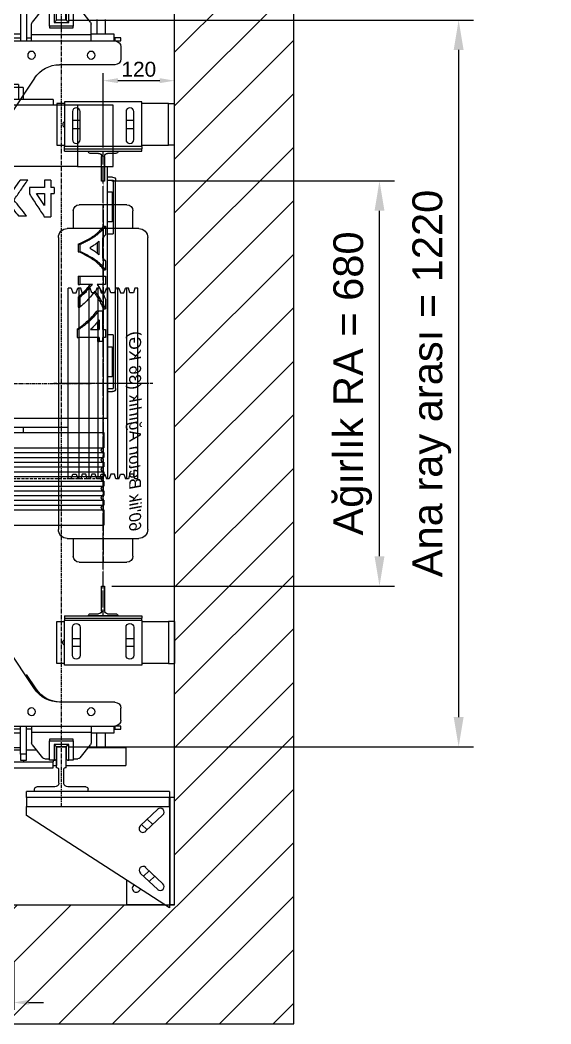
# Model space of a CAD drawing. Header units: millimetres. Extents: x -31 to 3200, y -77 to 2750.
# Drawn here: x 2309 to 3200, y 0 to 1685 of the extents above; entities that cross this region are included whole.
import ezdxf

# ---------------------------------------------------------------- set-up
doc = ezdxf.new("R2010")
doc.units = ezdxf.units.MM
for name, pattern in [('CENTER', [10.16, 6.35, -1.27, 1.27, -1.27]), ('CENTERX2', [4, 2.5, -0.5, 0.5, -0.5]), ('DASHDOT', [1, 0.5, -0.25, 0, -0.25]), ('DASHED', [7, 5, -2, 0])]:
    doc.linetypes.add(name, pattern=pattern)
doc.layers.add('Eksen Çizgileri ve Görünmezler', color=251, linetype='DASHED', lineweight=5)
doc.layers.add('Kasnak Palanga', color=2, linetype='Continuous', lineweight=13)
doc.layers.add('TARAMA', color=251, linetype='CENTERX2')
doc.layers.add('TUĞLA DUVAR', color=251, linetype='Continuous')
doc.styles.get("Standard").update_dxf_attribs({"font": 'arial.ttf'})
doc.dimstyles.new('DimStyleALP', dxfattribs={"dimscale": 20, "dimtxt": 2.5, "dimasz": 2.5, "dimexe": 1.25, "dimexo": 0.625, "dimtad": 1, "dimdsep": 46, "dimtxsty": 'Standard', "dimcen": 2.5, "dimclrd": 60, "dimclre": 60, "dimadec": 0, "dimazin": 0, "dimtfac": 1, "dimtofl": 0, "dimtmove": 0, "dimatfit": 3, "dimfxl": 1, "dimarcsym": 0})
doc.dimstyles.new('DimStyleALPx0.5', dxfattribs={"dimscale": 10, "dimtxt": 2.5, "dimasz": 2.5, "dimexe": 1.25, "dimexo": 0.625, "dimtad": 1, "dimdsep": 46, "dimtxsty": 'Standard', "dimcen": 2.5, "dimclrd": 60, "dimclre": 60, "dimadec": 0, "dimazin": 0, "dimtfac": 1, "dimtofl": 0, "dimtmove": 0, "dimatfit": 3, "dimfxl": 1, "dimarcsym": 0})
doc.dimstyles.new('M', dxfattribs={"dimscale": 20, "dimtxt": 2.5, "dimasz": 2.5, "dimexe": 1.25, "dimexo": 0.625, "dimtad": 1, "dimdsep": 46, "dimtxsty": 'Standard', "dimcen": 2.5, "dimclrd": 60, "dimclre": 60, "dimadec": 0, "dimazin": 0, "dimtfac": 1, "dimtofl": 0, "dimtmove": 0, "dimatfit": 3, "dimfxl": 1, "dimarcsym": 0})
doc.dimstyles.new('S', dxfattribs={"dimscale": 10, "dimtxt": 2.5, "dimasz": 2.5, "dimexe": 1.25, "dimexo": 0.625, "dimtad": 1, "dimdsep": 46, "dimtxsty": 'Standard', "dimcen": 2.5, "dimclrd": 60, "dimclre": 60, "dimadec": 0, "dimazin": 0, "dimtfac": 1, "dimtofl": 0, "dimtmove": 0, "dimatfit": 3, "dimfxl": 1, "dimarcsym": 0})

# ---------------------------------------------------------------- blocks, each defined once
blk = doc.blocks.new('*U41')
at = {"layer": 'TARAMA'}
h = blk.add_hatch(dxfattribs=at)
h.set_pattern_fill('ANSI31', color=256, scale=20)
h.set_pattern_definition([(45, (-1250, -1200), (-44.9013, 44.9013), [])])
h.paths.add_polyline_path([(-1100, -1075), (1100, -1075), (1100, 1075), (-1100, 1075)])
h.paths.add_polyline_path([(-900, -875), (900, -875), (900, 875), (-900, 875)], flags=16)
at = {"layer": 'TUĞLA DUVAR'}
for points in [[(-1100, -1075), (1100, -1075), (1100, 1075), (-1100, 1075)], [(-900, -875), (900, -875), (900, 875), (-900, 875)]]:
    blk.add_lwpolyline(points, close=True, dxfattribs=at)
blk = doc.blocks.new('*D30')
at = {"color": 60, "linetype": 'ByBlock', "lineweight": -2, "transparency": 16777216}
for p, q in [((450, -316.3), (450, -396.5)), ((570, -316.3), (570, -396.5)), ((450, -384), (475, -384)), ((545, -384), (475, -384)), ((570, -384), (545, -384))]:
    blk.add_line(p, q, dxfattribs=at)
at = {"color": 60, "lineweight": -2, "transparency": 16777216}
for p, q in [((425, -384), (400, -384)), ((595, -384), (620, -384))]:
    blk.add_line(p, q, dxfattribs=at)
at = {"color": 60, "transparency": 16777216}
for points in [[(425, -379.8), (425, -388.2), (450, -384)], [(595, -379.8), (595, -388.2), (570, -384)]]:
    blk.add_solid(points, dxfattribs=at)
at = {"layer": 'Defpoints', "color": 0, "transparency": 16777216}
for p in [(450, -310), (570, -310), (450, -384)]:
    blk.add_point(p, dxfattribs=at)
at = {"color": 0, "transparency": 16777216, "insert": (510, -364.7), "char_height": 25, "attachment_point": 5}
blk.add_mtext('120', dxfattribs=at)
blk = doc.blocks.new('*U24')
at = {"layer": 'Eksen Çizgileri ve Görünmezler'}
for p, q in [((0, 83.5), (0, -83.5)), ((160, 0), (-160, 0))]:
    blk.add_line(p, q, dxfattribs=at)
at = {"layer": 'Kasnak Palanga'}
for p, q in [((-160, 58.5), (160, 58.5)), ((-160, 58.5), (-160, 53.5)), ((-160, 53.5), (-152, 51)), ((-152, 51), (-152, 45)), ((160, 53.5), (152, 51)), ((152, 51), (152, 45)), ((160, 58.5), (160, 53.5)), ((-152, 45), (-160, 42.5)), ((-160, 42.5), (-160, 37.5)), ((-160, 40), (160, 40)), ((-152, 35), (-160, 37.5)), ((-152, 29), (-152, 35)), ((152, 45), (160, 42.5)), ((152, 35), (160, 37.5)), ((152, 29), (152, 35)), ((160, 42.5), (160, 37.5)), ((-160, 26.5), (-152, 29)), ((-160, 26.5), (-160, 21.5)), ((160, 24), (-160, 24)), ((-160, 21.5), (-152, 19)), ((-152, 19), (-152, 13)), ((160, 26.5), (152, 29)), ((160, 21.5), (152, 19)), ((152, 19), (152, 13)), ((160, 26.5), (160, 21.5)), ((-152, 13), (-160, 10.5)), ((-160, 10.5), (-160, 5.5)), ((-160, 8), (160, 8)), ((-152, 3), (-160, 5.5)), ((-152, -3), (-152, 3)), ((152, 13), (160, 10.5)), ((152, 3), (160, 5.5)), ((152, -3), (152, 3)), ((160, 10.5), (160, 5.5)), ((-160, -5.5), (-152, -3)), ((-160, -5.5), (-160, -10.5)), ((-160, -8), (160, -8)), ((-160, -10.5), (-152, -13)), ((-152, -13), (-152, -19)), ((160, -5.5), (152, -3)), ((160, -10.5), (152, -13)), ((152, -13), (152, -19)), ((160, -5.5), (160, -10.5)), ((-152, -19), (-160, -21.5)), ((-160, -21.5), (-160, -26.5)), ((-160, -21.5), (-160, -26.5)), ((160, -24), (-160, -24)), ((-160, -26.5), (-152, -29)), ((-152, -29), (-152, -35)), ((152, -19), (160, -21.5)), ((160, -26.5), (152, -29)), ((152, -29), (152, -35)), ((160, -21.5), (160, -26.5)), ((-152, -35), (-160, -37.5)), ((-160, -37.5), (-160, -42.5)), ((-160, -40), (160, -40)), ((-152, -45), (-160, -42.5)), ((-152, -51), (-152, -45)), ((152, -35), (160, -37.5)), ((152, -45), (160, -42.5)), ((152, -51), (152, -45)), ((160, -37.5), (160, -42.5)), ((-160, -53.5), (-152, -51)), ((-160, -53.5), (-160, -58.5)), ((-160, -53.5), (-160, -58.5)), ((-160, -58.5), (160, -58.5)), ((160, -53.5), (152, -51)), ((160, -53.5), (160, -58.5))]:
    blk.add_line(p, q, dxfattribs=at)
blk = doc.blocks.new('A$C8bef5f9e')
at = {"color": 146, "linetype": 'Continuous', "lineweight": 25, "true_color": 0x105689}
for p, q in [((224.5, 346), (224.5, 355)), ((229.5, 360), (579.5, 360)), ((319.5, 356), (229.5, 356)), ((229.5, 345.8), (229.5, 356)), ((299.5, 354.4), (249.5, 354.4)), ((249.5, 354.4), (249.5, 345.8)), ((299.5, 345.8), (299.5, 354.4)), ((319.5, 356), (319.5, 345.8)), ((489.5, 345.8), (489.5, 356)), ((579.5, 356), (489.5, 356)), ((559.5, 354.4), (509.5, 354.4)), ((509.5, 354.4), (509.5, 345.8)), ((559.5, 345.8), (559.5, 354.4)), ((579.5, 345.8), (579.5, 356)), ((584.5, 355), (584.5, 346)), ((602.5, 296), (602.5, 356)), ((602.5, 356), (705.5, 356)), ((705.5, 356), (705.5, 296)), ((229.5, 346), (179.5, 346)), ((179.5, 346), (179.5, 14)), ((249.5, 345.8), (229.5, 345.8)), ((299.5, 346), (249.5, 346)), ((319.5, 345.8), (299.5, 345.8)), ((308.3, 337.8), (308.3, 332.5)), ((315.1, 337.8), (308.3, 337.8)), ((315.1, 342.8), (315.1, 337.8)), ((328.5, 342.8), (315.1, 342.8)), ((489.5, 346), (319.5, 346)), ((328.5, 337.8), (328.5, 342.8)), ((360.3, 337.8), (328.5, 337.8)), ((360.3, 332), (360.3, 337.8)), ((379.8, 342.8), (363.6, 342.8)), ((363.6, 339.8), (363.6, 342.8)), ((404.5, 342.8), (404.5, 328.9)), ((418, 342.8), (404.5, 342.8)), ((418, 300.2), (418, 342.8)), ((429, 339.8), (429, 342.8)), ((443.4, 342.8), (429, 342.8)), ((481.9, 337.8), (449.2, 337.8)), ((502.1, 342.8), (487.7, 342.8)), ((509.5, 345.8), (489.5, 345.8)), ((502.1, 339.8), (502.1, 342.8)), ((559.5, 346), (509.5, 346)), ((579.5, 345.8), (559.5, 345.8)), ((602.5, 346), (579.5, 346)), ((315.1, 332.5), (308.3, 332.5)), ((308.3, 329.5), (308.3, 332.5)), ((315.1, 329.5), (308.3, 329.5)), ((315.1, 332.5), (315.1, 298.3)), ((345.1, 332.5), (328.5, 332.5)), ((328.5, 317.8), (328.5, 332.5)), ((341.3, 329.5), (328.5, 329.5)), ((360.3, 329), (360.3, 332)), ((404.5, 321), (404.5, 300.2)), ((476.8, 332), (454.3, 332)), ((474.3, 329), (456.8, 329)), ((329.1, 298.3), (315.1, 298.3)), ((315.1, 295.3), (315.1, 298.3)), ((329.1, 295.3), (315.1, 295.3)), ((329.1, 295.3), (329.1, 298.3)), ((383.2, 300.2), (366.2, 300.2)), ((366.2, 297.2), (366.2, 300.2)), ((383.2, 297.2), (366.2, 297.2)), ((383.2, 297.2), (383.2, 300.2)), ((418, 300.2), (404.5, 300.2)), ((404.5, 297.2), (404.5, 300.2)), ((418, 297.2), (404.5, 297.2)), ((418, 297.2), (418, 300.2)), ((459.3, 297.2), (459.3, 300.2)), ((471.8, 300.2), (459.3, 300.2)), ((471.8, 297.2), (459.3, 297.2)), ((471.8, 297.2), (471.8, 300.2)), ((705.5, 296), (602.5, 296)), ((602.5, 296), (602.5, 180)), ((705.5, 296), (705.5, 64)), ((179.5, 280), (164.5, 280)), ((164.5, 80), (164.5, 280)), ((557.2, 251.5), (557.2, 256.9)), ((567.2, 256.9), (557.2, 256.9)), ((567.2, 256.9), (567.2, 251.5)), ((715, 255), (705.5, 255)), ((715, 255), (715, 105)), ((518, 240.3), (518, 251.5)), ((557.2, 251.5), (518, 251.5)), ((536.8, 240.8), (557.2, 227.5)), ((557.2, 240.8), (536.8, 240.8)), ((557.2, 227.5), (557.2, 240.8)), ((579.5, 251.5), (567.2, 251.5)), ((579.5, 240.8), (567.2, 240.8)), ((567.2, 240.8), (567.2, 215.4)), ((579.5, 251.5), (579.5, 240.8)), ((164.5, 205), (156, 205)), ((519.5, 197), (519.5, 210.6)), ((567.2, 215.4), (556.3, 215.4)), ((579.5, 212.7), (579.5, 199.7)), ((735, 204.9), (715, 204.9)), ((735, 204.9), (735, 197.3)), ((735, 197.3), (715, 197.3)), ((740, 197.3), (735, 197.3)), ((735, 197.3), (735, 162.7)), ((740, 197.3), (740, 162.7)), ((750, 186.5), (740, 186.5)), ((750, 186.5), (750, 173.5)), ((519.5, 169.2), (519.5, 180)), ((540.6, 180), (519.5, 180)), ((579.5, 169.2), (519.5, 169.2)), ((579.5, 180), (551.4, 180)), ((579.5, 180), (579.5, 169.2)), ((602.5, 180), (602.5, 64)), ((735, 172.4), (715, 172.4)), ((740, 173.5), (750, 173.5)), ((156, 155), (164.5, 155)), ((579.5, 160.4), (579.5, 148.9)), ((735, 155.1), (715, 155.1)), ((740, 162.7), (735, 162.7)), ((735, 162.7), (735, 155.1)), ((519.5, 126.2), (519.5, 136.2)), ((556.4, 140.1), (535.6, 131.2)), ((556.4, 122.2), (556.4, 140.1)), ((579.5, 148.9), (567.2, 144.2)), ((567.2, 144.2), (567.2, 118.1)), ((535.6, 131.2), (556.4, 122.2)), ((567.2, 118.1), (579.5, 113.4)), ((579.5, 113.4), (579.5, 101.9)), ((705.5, 105), (715, 105)), ((164.5, 80), (179.5, 80)), ((602.5, 64), (705.5, 64)), ((602.5, 4), (602.5, 64)), ((705.5, 64), (705.5, 4)), ((179.5, 14), (229.5, 14)), ((224.5, 5), (224.5, 14)), ((249.5, 14.2), (229.5, 14.2)), ((229.5, 14.2), (229.5, 4)), ((319.5, 4), (229.5, 4)), ((579.5, 0), (229.5, 0)), ((249.5, 14.2), (249.5, 5.6)), ((249.5, 14), (299.5, 14)), ((249.5, 5.6), (299.5, 5.6)), ((509.5, 14.2), (299.5, 14.2)), ((299.5, 5.6), (299.5, 14.2)), ((319.5, 13.3), (489.5, 13.3)), ((319.5, 4), (319.5, 13.3)), ((489.5, 13.3), (489.5, 4)), ((579.5, 4), (489.5, 4)), ((509.5, 14.2), (509.5, 5.6)), ((509.5, 14), (559.5, 14)), ((509.5, 5.6), (559.5, 5.6)), ((579.5, 14.2), (559.5, 14.2)), ((559.5, 5.6), (559.5, 14.2)), ((579.5, 14.2), (579.5, 4)), ((579.5, 14), (602.5, 14)), ((584.5, 14), (584.5, 5)), ((705.5, 4), (602.5, 4))]:
    blk.add_line(p, q, dxfattribs=at)
at = {"color": 2, "linetype": 'Continuous', "lineweight": 25, "true_color": 0xf1eb1f}
for p, q in [((26, 340), (0, 340)), ((0, 20), (0, 340)), ((26, 20), (26, 340)), ((42, 340), (34, 340)), ((34, 20), (34, 340)), ((42, 20), (42, 340)), ((58, 340), (50, 340)), ((50, 20), (50, 340)), ((58, 20), (58, 340)), ((74, 340), (66, 340)), ((66, 20), (66, 340)), ((74, 20), (74, 340)), ((90, 340), (82, 340)), ((82, 20), (82, 340)), ((90, 20), (90, 340)), ((106, 340), (98, 340)), ((98, 20), (98, 340)), ((106, 20), (106, 340)), ((122, 340), (114, 340)), ((114, 20), (114, 340)), ((122, 20), (122, 340)), ((156, 340), (130, 340)), ((130, 20), (130, 340)), ((156, 20), (156, 340)), ((0, 20), (26, 20)), ((34, 20), (42, 20)), ((50, 20), (58, 20)), ((66, 20), (74, 20)), ((82, 20), (90, 20)), ((98, 20), (106, 20)), ((114, 20), (122, 20)), ((130, 20), (156, 20))]:
    blk.add_line(p, q, dxfattribs=at)
at = {"color": 146, "linetype": 'Continuous', "lineweight": 25, "true_color": 0x105689}
for centre, start, end in [((229.5, 355), 90, 180), ((579.5, 355), 0, 90), ((229.5, 5), 180, 270), ((579.5, 5), 270, 0)]:
    blk.add_arc(centre, 5, start, end, dxfattribs=at)
at = {"color": 2, "linetype": 'Continuous', "lineweight": 25, "true_color": 0xf1eb1f}
for centre, start, end in [((30, 340), 180, 0), ((46, 340), 180, 0), ((62, 340), 180, 0), ((78, 340), 180, 0), ((94, 340), 180, 0), ((110, 340), 180, 0), ((126, 340), 180, 0), ((30, 20), 0, 180), ((46, 20), 0, 180), ((62, 20), 0, 180), ((78, 20), 0, 180), ((94, 20), 0, 180), ((110, 20), 0, 180), ((126, 20), 0, 180)]:
    blk.add_arc(centre, 4, start, end, dxfattribs=at)
at = {"color": 146, "linetype": 'Continuous', "lineweight": 25, "true_color": 0x105689}
for points, knots in [([(363.6, 342.8), (366.2, 341.8), (371.2, 339.6), (378.7, 335.5), (385.9, 330.8), (390.6, 327), (393, 325.2)], [0, 0, 0, 0, 0.252367, 0.503748, 0.753244, 1, 1, 1, 1]), ([(363.6, 339.8), (366.2, 338.8), (371.2, 336.6), (378.7, 332.5), (385.3, 328.2), (389.3, 325), (391, 323.6)], [0, 0, 0, 0, 0.2705258, 0.5399947, 0.8074429, 1, 1, 1, 1]), ([(404.5, 328.9), (401.8, 330.8), (396.5, 334.6), (388.3, 339.2), (382.7, 341.6), (379.8, 342.8)], [0, 0, 0, 0, 0.33015, 0.663845, 1, 1, 1, 1]), ([(429, 342.8), (430.9, 341.5), (434.6, 338.7), (440, 333.1), (445.2, 326.4), (450.2, 318.6), (455, 310), (457.9, 303.4), (459.3, 300.2)], [0, 0, 0, 0, 0.167767, 0.335852, 0.503715, 0.671337, 0.836887, 1, 1, 1, 1]), ([(429, 339.8), (430.9, 338.5), (434.6, 335.7), (440, 330.1), (445.2, 323.4), (450.2, 315.7), (454.9, 307), (457.9, 300.4), (459.3, 297.2)], [0, 0, 0, 0, 0.16758, 0.335699, 0.503715, 0.670877, 0.836485, 1, 1, 1, 1]), ([(449.2, 337.8), (448.3, 338.7), (446.3, 340.6), (444.4, 342.1), (443.4, 342.8)], [0, 0, 0, 0, 0.499612, 1, 1, 1, 1]), ([(471.8, 300.2), (472.9, 302.6), (475, 307.6), (478.5, 314.3), (482.1, 320.6), (485.9, 326.3), (489.8, 331.4), (493.8, 335.9), (497.9, 339.8), (500.7, 341.8), (502.1, 342.8)], [0, 0, 0, 0, 0.122345, 0.246021, 0.370762, 0.496284, 0.622283, 0.748449, 0.874461, 1, 1, 1, 1]), ([(471.8, 297.2), (473.2, 300.4), (476.2, 307), (480.9, 315.7), (485.9, 323.4), (491.1, 330.1), (496.5, 335.7), (500.2, 338.5), (502.1, 339.8)], [0, 0, 0, 0, 0.163508, 0.329115, 0.496282, 0.664293, 0.832413, 1, 1, 1, 1]), ([(487.7, 342.8), (486.8, 342.1), (484.8, 340.6), (482.9, 338.7), (481.9, 337.8)], [0, 0, 0, 0, 0.500388, 1, 1, 1, 1]), ([(345.1, 332.5), (343.2, 331), (339.4, 328.2), (333.9, 323.2), (330.3, 319.6), (328.5, 317.8)], [0, 0, 0, 0, 0.339252, 0.671982, 1, 1, 1, 1]), ([(329.1, 298.3), (331, 301), (334.7, 306.4), (340.7, 313.8), (347, 320.6), (353.5, 326.7), (358, 330.2), (360.3, 332)], [0, 0, 0, 0, 0.195075, 0.393345, 0.593937, 0.796084, 1, 1, 1, 1]), ([(329.1, 295.3), (331.4, 298.7), (336.2, 305.5), (343.8, 314.3), (351.8, 322.4), (357.4, 326.8), (360.3, 329)], [0, 0, 0, 0, 0.244607, 0.493603, 0.745831, 1, 1, 1, 1]), ([(393, 325.2), (389.8, 322.7), (383.5, 317.9), (374.6, 309.6), (369, 303.3), (366.2, 300.2)], [0, 0, 0, 0, 0.339065, 0.672854, 1, 1, 1, 1]), ([(383.2, 300.2), (385.5, 302.7), (389.9, 307.8), (397.1, 314.8), (402, 318.9), (404.5, 321)], [0, 0, 0, 0, 0.327814, 0.661366, 1, 1, 1, 1]), ([(465.6, 316.7), (464.4, 318.6), (462, 322.4), (458.2, 327.5), (455.6, 330.5), (454.3, 332)], [0, 0, 0, 0, 0.329207, 0.6619, 1, 1, 1, 1]), ([(476.8, 332), (475.5, 330.5), (472.9, 327.5), (469.1, 322.4), (466.7, 318.6), (465.6, 316.7)], [0, 0, 0, 0, 0.338101, 0.670794, 1, 1, 1, 1]), ([(383.2, 297.2), (385.5, 299.7), (389.9, 304.8), (397.1, 311.8), (402, 315.9), (404.5, 318)], [0, 0, 0, 0, 0.3284, 0.662018, 1, 1, 1, 1]), ([(556.3, 215.4), (549.8, 219.6), (537, 228), (524.3, 236.2), (518, 240.3)], [0, 0, 0, 0, 0.504056, 1, 1, 1, 1]), ([(519.5, 210.6), (523.9, 207.1), (532.7, 200), (541.6, 192.8), (546, 189.2)], [0, 0, 0, 0, 0.498815, 1, 1, 1, 1]), ([(546, 189.2), (551.6, 193.2), (562.8, 201), (574, 208.8), (579.5, 212.7)], [0, 0, 0, 0, 0.501517, 1, 1, 1, 1]), ([(540.6, 180), (537.1, 182.8), (530, 188.5), (523, 194.2), (519.5, 197)], [0, 0, 0, 0, 0.5004, 1, 1, 1, 1]), ([(579.5, 199.7), (574.8, 196.4), (565.4, 189.9), (556.1, 183.3), (551.4, 180)], [0, 0, 0, 0, 0.499406, 1, 1, 1, 1]), ([(519.5, 136.2), (529.4, 140.2), (549.4, 148.2), (569.4, 156.3), (579.5, 160.4)], [0, 0, 0, 0, 0.496891, 1, 1, 1, 1]), ([(579.5, 101.9), (573, 104.6), (559.9, 109.9), (539.8, 117.9), (526.3, 123.4), (519.5, 126.2)], [0, 0, 0, 0, 0.326741, 0.660369, 1, 1, 1, 1])]:
    blk.add_open_spline(points, degree=3, knots=knots, dxfattribs=at)
at = {"layer": 'Eksen Çizgileri ve Görünmezler'}
for p, q in [((78, 340), (78, 20)), ((164.5, 180), (0, 180))]:
    blk.add_line(p, q, dxfattribs=at)
blk = doc.blocks.new('*U26')
at = {"linetype": 'ByBlock'}
blk.add_blockref('A$C8bef5f9e', (-78, -180), dxfattribs=at)
blk = doc.blocks.new('90X75X16')
at = {"color": 1}
for p, q in [((0, 45), (0, -45)), ((0, 45), (4, 45)), ((8, 41), (8, 11)), ((14, 4), (38, 4)), ((40, 8), (40, 6)), ((40, 8), (75, 8)), ((75, 8), (75, -8)), ((8, -11), (8, -41)), ((14, -4), (38, -4)), ((40, -7), (40, -8)), ((40, -8), (75, -8)), ((0, -45), (4, -45))]:
    blk.add_line(p, q, dxfattribs=at)
for centre, radius, start, end in [((4, 41), 4, 0, 90), ((14.9, 10.9), 6.92, 178.8651, 262.3375), ((38, 6), 2, 270, 0), ((14.9, -10.9), 6.92, 97.6625, 181.1349), ((36.9, -6.9), 3.07, 357.6884, 69.6917), ((4, -41), 4, 270, 0)]:
    blk.add_arc(centre, radius, start, end, dxfattribs=at)
at = {"layer": 'Defpoints', "color": 1, "linetype": 'ByBlock'}
for p in [(75, 8), (75, -8), (75, -8)]:
    blk.add_point(p, dxfattribs=at)
blk = doc.blocks.new('A$C315B04A7')
at = {"rotation": 90}
blk.add_blockref('90X75X16', (45, 0), dxfattribs=at)
blk = doc.blocks.new('XRAY505')
at = {"color": 1}
for p, q in [((20, 25), (20, -25)), ((23.6, 7.5), (23.6, 21.4)), ((70, 2.5), (28.6, 2.5)), ((70, -2.5), (70, 2.5)), ((23.6, -21.4), (23.6, -7.5)), ((28.6, -2.5), (70, -2.5)), ((20, -25), (20, -25))]:
    blk.add_line(p, q, dxfattribs=at)
for centre, radius, start, end in [((20, 21.4), 3.57, 0, 90), ((28.6, 7.5), 5, 180, 270), ((28.6, -7.5), 5, 90, 180), ((20, -21.4), 3.57, 270, 360)]:
    blk.add_arc(centre, radius, start, end, dxfattribs=at)
blk = doc.blocks.new('A$C24D84059')
at = {"color": 7, "linetype": 'Continuous', "lineweight": 15}
for p, q in [((20, 595), (100, 595)), ((10, 555), (10, 585)), ((110, 585), (110, 555)), ((-15, 50), (-15, 540)), ((0, 555), (120, 555)), ((135, 540), (135, 50)), ((120, 35), (0, 35)), ((10, 5), (10, 35)), ((110, 35), (110, 5)), ((100, -5), (20, -5))]:
    blk.add_line(p, q, dxfattribs=at)
at = {"color": 8, "linetype": 'DASHDOT'}
for p, q in [((60, 595), (60, -5)), ((-15, 295), (135, 295))]:
    blk.add_line(p, q, dxfattribs=at)
at = {"color": 7, "linetype": 'Continuous', "lineweight": 15}
for centre, radius, start, end in [((20, 585), 10, 90, 180), ((100, 585), 10, 0, 90), ((0, 540), 15, 90, 180), ((120, 540), 15, 0, 90), ((0, 50), 15, 180, 270), ((120, 50), 15, 270, 0), ((20, 5), 10, 180, 270), ((100, 5), 10, 270, 0)]:
    blk.add_arc(centre, radius, start, end, dxfattribs=at)
at = {"linetype": 'ByBlock', "insert": (-3.8, 46.6), "char_height": 20, "attachment_point": 1, "rotation": 90}
blk.add_mtext_dynamic_manual_height_columns("{\\fArial|b0|i1|c0|p34;\\C242;\\c2564301;60\\fArial|b0|i1|c162|p34;'l\\fArial|b0|i1|c0|p34;i\\fArial|b0|i1|c162|p34;k \\fArial|b0|i1|c0|p34;Beton \\fArial|b0|i1|c162|p34;Ağırlık\\fArial|b0|i1|c0|p34; (36 KG)}", width=384.798, gutter_width=1, heights=[0], dxfattribs=at)
blk = doc.blocks.new('A$C94a35678')
at = {"color": 41, "linetype": 'Continuous', "lineweight": 25, "true_color": 0xf4ee51}
for p, q in [((80, 197.5), (10, 197.5)), ((10, 197.5), (10, 185)), ((80, 185), (80, 197.5)), ((38.5, 171.5), (38.5, 158.5)), ((51.5, 158.5), (51.5, 171.5)), ((38.5, 81.5), (38.5, 68.5)), ((51.5, 68.5), (51.5, 81.5)), ((10, 55), (10, 10)), ((80, 10), (80, 55)), ((10, 10), (80, 10)), ((10, 0), (10, 10)), ((10, 0), (80, 0)), ((80, 10), (80, 0))]:
    blk.add_line(p, q, dxfattribs=at)
at = {"color": 4, "linetype": 'Continuous', "lineweight": 25}
for p, q in [((0, 185), (0, 55)), ((0, 185), (4, 185)), ((4, 185), (4, 55)), ((4, 185), (8, 185)), ((8, 55), (8, 185)), ((83, 185), (8, 185)), ((66.5, 171.5), (19.5, 171.5)), ((83, 55), (83, 185)), ((19.5, 158.5), (66.5, 158.5)), ((66.5, 81.5), (19.5, 81.5)), ((19.5, 68.5), (66.5, 68.5)), ((0, 55), (4, 55)), ((8, 55), (4, 55)), ((8, 55), (83, 55))]:
    blk.add_line(p, q, dxfattribs=at)
at = {"color": 41, "linetype": 'Continuous', "lineweight": 25, "true_color": 0xf4ee51}
blk.add_arc((45, 181), 6.5, 37.9694, 142.0306, dxfattribs=at)
at = {"color": 4, "linetype": 'Continuous', "lineweight": 25}
for centre, start, end in [((19.5, 165), 90, 270), ((66.5, 165), 270, 90), ((19.5, 75), 90, 270), ((66.5, 75), 270, 90)]:
    blk.add_arc(centre, 6.5, start, end, dxfattribs=at)
blk = doc.blocks.new('*D44')
at = {"color": 60, "linetype": 'ByBlock', "lineweight": -2, "transparency": 16777216}
for p, q in [((2463.7, 1415), (2937.5, 1415)), ((2912.5, 785), (2912.5, 1365)), ((2463.7, 735), (2937.5, 735))]:
    blk.add_line(p, q, dxfattribs=at)
at = {"color": 60, "transparency": 16777216}
for points in [[(2904.2, 1365), (2920.9, 1365), (2912.5, 1415)], [(2904.2, 785), (2920.9, 785), (2912.5, 735)]]:
    blk.add_solid(points, dxfattribs=at)
at = {"layer": 'Defpoints', "color": 0, "transparency": 16777216}
for p in [(2451.2, 1415), (2912.5, 1415), (2451.2, 735)]:
    blk.add_point(p, dxfattribs=at)
at = {"color": 0, "transparency": 16777216, "insert": (2867.6, 1075), "char_height": 50, "attachment_point": 5, "rotation": 90}
blk.add_mtext('Ağırlık RA = 680', dxfattribs=at)
blk = doc.blocks.new('A$C14865ba1')
at = {"color": 2, "linetype": 'Continuous', "lineweight": 25}
for p, q in [((0, 190), (0, 10)), ((0, 190), (7.5, 190)), ((7.5, 190), (7.5, 10)), ((16.2, 190), (80, 190)), ((80, 190), (80, 148.8)), ((60.1, 167.2), (56.6, 163.9)), ((42.7, 150.8), (33.2, 141.8)), ((42.7, 132.9), (52.1, 141.8)), ((36.4, 55.2), (45.8, 46.2)), ((55.3, 55.2), (45.8, 64.1)), ((0, 10), (7.5, 10)), ((7.5, 10), (8.5, 10))]:
    blk.add_line(p, q, dxfattribs=at)
at = {"color": 4, "linetype": 'Continuous', "lineweight": 25}
for p, q in [((7.5, 190), (8.5, 190)), ((8.5, 25), (8.5, 195)), ((8.5, 195), (248.5, 40)), ((48.6, 127.3), (19.5, 154.8)), ((28.4, 164.2), (57.5, 136.7)), ((67.8, 156.7), (69, 157.8)), ((19.5, 39.2), (48.6, 66.7)), ((57.5, 57.3), (28.4, 29.8)), ((248.5, 40), (248.5, 25)), ((248.5, 25), (8.5, 25)), ((8.5, 25), (8.5, 10)), ((248.5, 10), (248.5, 25)), ((8.5, 10), (248.5, 10)), ((8.5, 0), (8.5, 10)), ((248.5, 10), (248.5, 0)), ((8.5, 0), (248.5, 0))]:
    blk.add_line(p, q, dxfattribs=at)
at = {"color": 2, "linetype": 'Continuous', "lineweight": 25}
blk.add_arc((64.5, 162.5), 6.5, 313.4325, 133.4325, dxfattribs=at)
at = {"color": 4, "linetype": 'Continuous', "lineweight": 25}
for centre, start, end in [((24, 159.5), 46.5675, 226.5675), ((53, 132), 226.5675, 46.5675), ((53, 62), 313.4325, 133.4325), ((24, 34.5), 133.4325, 313.4325)]:
    blk.add_arc(centre, 6.5, start, end, dxfattribs=at)
blk = doc.blocks.new('*D45')
at = {"color": 60, "linetype": 'ByBlock', "lineweight": -2, "transparency": 16777216}
for p, q in [((2391.2, 1685), (3070.3, 1685)), ((3045.3, 1635), (3045.3, 515)), ((2391.2, 465), (3070.3, 465))]:
    blk.add_line(p, q, dxfattribs=at)
at = {"color": 60, "transparency": 16777216}
for points in [[(3037, 1635), (3053.6, 1635), (3045.3, 1685)], [(3037, 515), (3053.6, 515), (3045.3, 465)]]:
    blk.add_solid(points, dxfattribs=at)
at = {"layer": 'Defpoints', "color": 0, "transparency": 16777216}
for p in [(2378.7, 1685), (2378.7, 465), (3045.3, 465)]:
    blk.add_point(p, dxfattribs=at)
at = {"color": 0, "transparency": 16777216, "insert": (3000.3, 1075), "char_height": 50, "attachment_point": 5, "rotation": 90}
blk.add_mtext('Ana ray arası = 1220', dxfattribs=at)
blk = doc.blocks.new('A$C27DB1261')
at = {"color": 251, "linetype": 'CENTER'}
for p, q in [((1517.5, 1370), (1517.5, -50)), ((1162.5, 660), (1567.5, 660))]:
    blk.add_line(p, q, dxfattribs=at)
at = {"color": 136, "linetype": 'Continuous', "lineweight": 15}
for p, q in [((1279.9, 1305), (1504, 1305)), ((1504, 1305), (1504, 1295)), ((1504, 1301), (1509.5, 1301)), ((1509.5, 1271), (1509.5, 1301)), ((1525.5, 1301), (1525.5, 1271)), ((1525.5, 1301), (1625.5, 1301)), ((1625.5, 1271), (1625.5, 1301)), ((1389.5, 1295), (1454, 1295)), ((1449, 1292.3), (1459, 1292.3)), ((1449, 1282.3), (1449, 1292.3)), ((1459, 1282.3), (1449, 1282.3)), ((1449, 1282.3), (1449, 1235)), ((1454, 1295), (1504, 1295)), ((1454, 1292.3), (1454, 1295)), ((1459, 1292.3), (1459, 1282.3)), ((1459, 1282.3), (1459, 1235)), ((1468.6, 1266.4), (1486, 1288.1)), ((1489.9, 1290), (1497.5, 1290)), ((1505.2, 1292), (1497.5, 1292)), ((1497.5, 1292), (1497.5, 1260)), ((1504, 1292), (1504, 1295)), ((1525, 1270), (1525, 1295)), ((1525.5, 1295), (1525, 1295)), ((1537.5, 1292), (1529.8, 1292)), ((1537.5, 1260), (1537.5, 1292)), ((1537.5, 1290), (1545.1, 1290)), ((1549, 1288.1), (1566.4, 1266.4)), ((1305, 1275), (1449, 1275)), ((1414.7, 1271), (1449, 1271)), ((1459, 1275), (1475.5, 1275)), ((1509.3, 1271), (1509.5, 1271)), ((1525.5, 1271), (1525.8, 1271)), ((1562.7, 1271), (1625.5, 1271)), ((1576.2, 1247), (1576.2, 1271)), ((1590.8, 1247), (1590.8, 1271)), ((1449, 1247), (1429.5, 1247)), ((1467.5, 1245), (1467.5, 1263.2)), ((1497.5, 1260), (1537.5, 1260)), ((1497.5, 1257), (1497.5, 1260)), ((1537.5, 1257), (1497.5, 1257)), ((1537.5, 1260), (1537.5, 1257)), ((1567.5, 1245), (1567.5, 1263.2)), ((1605.5, 1247), (1567.5, 1247)), ((1605.5, 1235), (1605.5, 1247)), ((1372.5, 1235), (1607.5, 1235)), ((1449, 1240), (1416.5, 1240)), ((1467.5, 1240), (1459, 1240)), ((1467.5, 1245), (1567.5, 1245)), ((1467.5, 1235), (1467.5, 1245)), ((1567.5, 1235), (1567.5, 1245)), ((1607.5, 1240), (1605.5, 1240)), ((1607.5, 1235), (1607.5, 1240)), ((1607.5, 1240), (1617.5, 1240)), ((1617.5, 1235), (1607.5, 1235)), ((1617.5, 1240), (1617.5, 1235)), ((1617.5, 1225), (1617.5, 1205)), ((1607.5, 1195), (1514.3, 1195)), ((1472.7, 1172.7), (1425.9, 1102.6)), ((1475.2, 1172.7), (1459, 1148.5)), ((1472.7, 147.3), (1425.9, 217.4)), ((1607.5, 125), (1514.3, 125)), ((1617.5, 95), (1617.5, 115)), ((1372.5, 85), (1607.5, 85)), ((1449, 37.9), (1449, 85)), ((1459, 37.9), (1459, 85)), ((1467.5, 85), (1467.5, 75)), ((1567.5, 85), (1567.5, 75)), ((1605.5, 73), (1605.5, 85)), ((1607.5, 80), (1607.5, 85)), ((1607.5, 85), (1617.5, 85)), ((1617.5, 85), (1617.5, 80)), ((1416.5, 80), (1449, 80)), ((1429.5, 73), (1449, 73)), ((1459, 80), (1467.5, 80)), ((1567.5, 75), (1467.5, 75)), ((1467.5, 75), (1467.5, 56.8)), ((1567.5, 75), (1567.5, 56.8)), ((1567.5, 73), (1575.5, 73)), ((1575.5, 73), (1605.5, 73)), ((1577.8, 73), (1577.8, 49)), ((1591.5, 73), (1591.5, 49)), ((1605.5, 80), (1607.5, 80)), ((1617.5, 80), (1607.5, 80)), ((1486, 31.9), (1468.6, 53.6)), ((1497.5, 63), (1537.5, 63)), ((1497.5, 60), (1497.5, 63)), ((1497.5, 60), (1497.5, 28)), ((1537.5, 60), (1497.5, 60)), ((1537.5, 63), (1537.5, 60)), ((1537.5, 28), (1537.5, 60)), ((1566.4, 53.6), (1549, 31.9)), ((1525, 50), (1525, 25))]:
    blk.add_line(p, q, dxfattribs=at)
at = {"color": 1, "linetype": 'Continuous', "lineweight": 15}
for p, q in [((1505.2, 1266), (1505.2, 1292)), ((1505.2, 1292), (1507.3, 1292)), ((1509.3, 1290), (1507.3, 1292)), ((1509.3, 1290), (1509.3, 1270)), ((1527.7, 1292), (1525.8, 1290)), ((1525.8, 1270), (1525.8, 1290)), ((1527.7, 1292), (1529.8, 1292)), ((1529.8, 1292), (1529.8, 1266)), ((1505.2, 1266), (1509.3, 1270)), ((1529.8, 1266), (1505.2, 1266)), ((1509.3, 1270), (1525.8, 1270)), ((1529.8, 1266), (1525.8, 1270)), ((1505.2, 54), (1529.8, 54)), ((1505.2, 28), (1505.2, 54)), ((1505.2, 54), (1509.3, 50)), ((1529.8, 54), (1525.8, 50)), ((1529.8, 54), (1529.8, 28)), ((1525.8, 50), (1509.3, 50)), ((1509.3, 50), (1509.3, 30)), ((1525.8, 30), (1525.8, 50))]:
    blk.add_line(p, q, dxfattribs=at)
at = {"color": 136, "linetype": 'Continuous', "lineweight": 15}
for centre in [(1467.5, 1211), (1567.5, 1211), (1467.5, 109), (1567.5, 109)]:
    blk.add_circle(centre, 6.5, dxfattribs=at)
for centre, radius, start, end in [((1489.9, 1285), 5, 90, 141.3402), ((1545.1, 1285), 5, 38.6598, 90), ((1472.5, 1263.2), 5, 141.3402, 180), ((1562.5, 1263.2), 5, 0, 38.6598), ((1607.5, 1225), 10, 0, 90), ((1607.5, 1205), 10, 270, 0), ((1514.3, 1145), 50, 90, 146.3099), ((1516.8, 1145), 50, 90, 146.3099), ((1514.3, 175), 50, 213.6901, 270), ((1607.5, 115), 10, 0, 90), ((1607.5, 95), 10, 270, 0), ((1472.5, 56.8), 5, 180, 218.6598), ((1562.5, 56.8), 5, 321.3402, 0)]:
    blk.add_arc(centre, radius, start, end, dxfattribs=at)
blk = doc.blocks.new('*D46')
at = {"color": 60, "linetype": 'ByBlock', "lineweight": -2, "transparency": 16777216}
for p, q in [((2448.7, 1471), (2448.7, 1595.8)), ((2568.7, 1569.1), (2568.7, 1595.8)), ((2473.7, 1583.3), (2543.7, 1583.3))]:
    blk.add_line(p, q, dxfattribs=at)
at = {"color": 60, "transparency": 16777216}
for points in [[(2473.7, 1587.5), (2473.7, 1579.1), (2448.7, 1583.3)], [(2543.7, 1587.5), (2543.7, 1579.1), (2568.7, 1583.3)]]:
    blk.add_solid(points, dxfattribs=at)
at = {"layer": 'Defpoints', "color": 0, "transparency": 16777216}
for p in [(2568.7, 1583.3), (2568.7, 1562.9), (2448.7, 1464.8)]:
    blk.add_point(p, dxfattribs=at)
at = {"color": 0, "transparency": 16777216, "insert": (2508.7, 1602.3), "char_height": 25, "attachment_point": 5}
blk.add_mtext('120', dxfattribs=at)
blk = doc.blocks.new('*U29')
dim = blk.add_linear_dim(base=(450, -384), p1=(570, -310), p2=(450, -310), dimstyle='DimStyleALPx0.5')
dim.commit()
dim.dimension.update_dxf_attribs({"geometry": '*D30', "text_midpoint": (510, -364.73)})

msp = doc.modelspace()

# ---------------------------------------------------------------- linework, layer by layer
at = {"color": 8, "linetype": 'DASHDOT'}
msp.add_line((2448.727, 684.948), (2448.727, 1464.824), dxfattribs=at)

# ---------------------------------------------------------------- block references
for name, p in [('*U41', (1668.727, 1075)), ('*U29', (1728.727, 420))]:
    msp.add_blockref(name, p)
at = {"linetype": 'ByBlock', "xscale": -1}
for name, p, rotation in [('A$C27DB1261', (861.227, 1735), 180), ('*U26', (2289.727, 914.921), 270), ('*U24', (2448.727, 1075), 270), ('A$C94a35678', (2568.727, 685.214), 90.00000000000007)]:
    msp.add_blockref(name, p, dxfattribs=dict(at, rotation=rotation))
at = {"linetype": 'ByBlock'}
for name, p, rotation in [('A$C94a35678', (2568.727, 1464.786), 90.00000000000001), ('A$C14865ba1', (2568.727, 390), 180)]:
    msp.add_blockref(name, p, dxfattribs=dict(at, rotation=rotation))
at = {"xscale": -1}
for p, rotation in [((2448.727, 1484.786), 90.00000000000007), ((2448.727, 664.986), 270)]:
    msp.add_blockref('XRAY505', p, dxfattribs=dict(at, rotation=rotation))
at = {"linetype": 'ByBlock', "xscale": -1}
msp.add_blockref('A$C24D84059', (2508.727, 780.014), dxfattribs=at)
at = {"xscale": -1}
msp.add_blockref('A$C315B04A7', (2423.727, 390), dxfattribs=at)

# ---------------------------------------------------------------- dimensions: what is measured, and where the dimension line sits
dim = msp.add_linear_dim(base=(3045.298, 465), p1=(2378.727, 1685), p2=(2378.727, 465), angle=90, text='Ana ray arası = <>', dimstyle='M')
dim.commit()
dim.dimension.update_dxf_attribs({"geometry": '*D45', "text_midpoint": (3000.346, 1075)})
dim = msp.add_linear_dim(base=(2568.727, 1583.309), p1=(2448.727, 1464.786), p2=(2568.727, 1562.876), dimstyle='S')
dim.commit()
dim.dimension.update_dxf_attribs({"geometry": '*D46', "text_midpoint": (2508.727, 1602.323)})
dim = msp.add_linear_dim(base=(2912.549, 1414.986), p1=(2451.227, 734.986), p2=(2451.227, 1414.986), angle=90, text='Ağırlık RA = <>', dimstyle='DimStyleALP')
dim.commit()
dim.dimension.update_dxf_attribs({"geometry": '*D44', "text_midpoint": (2912.549, 1074.986), "dimtype": 160})

doc.saveas('drawing.dxf')
